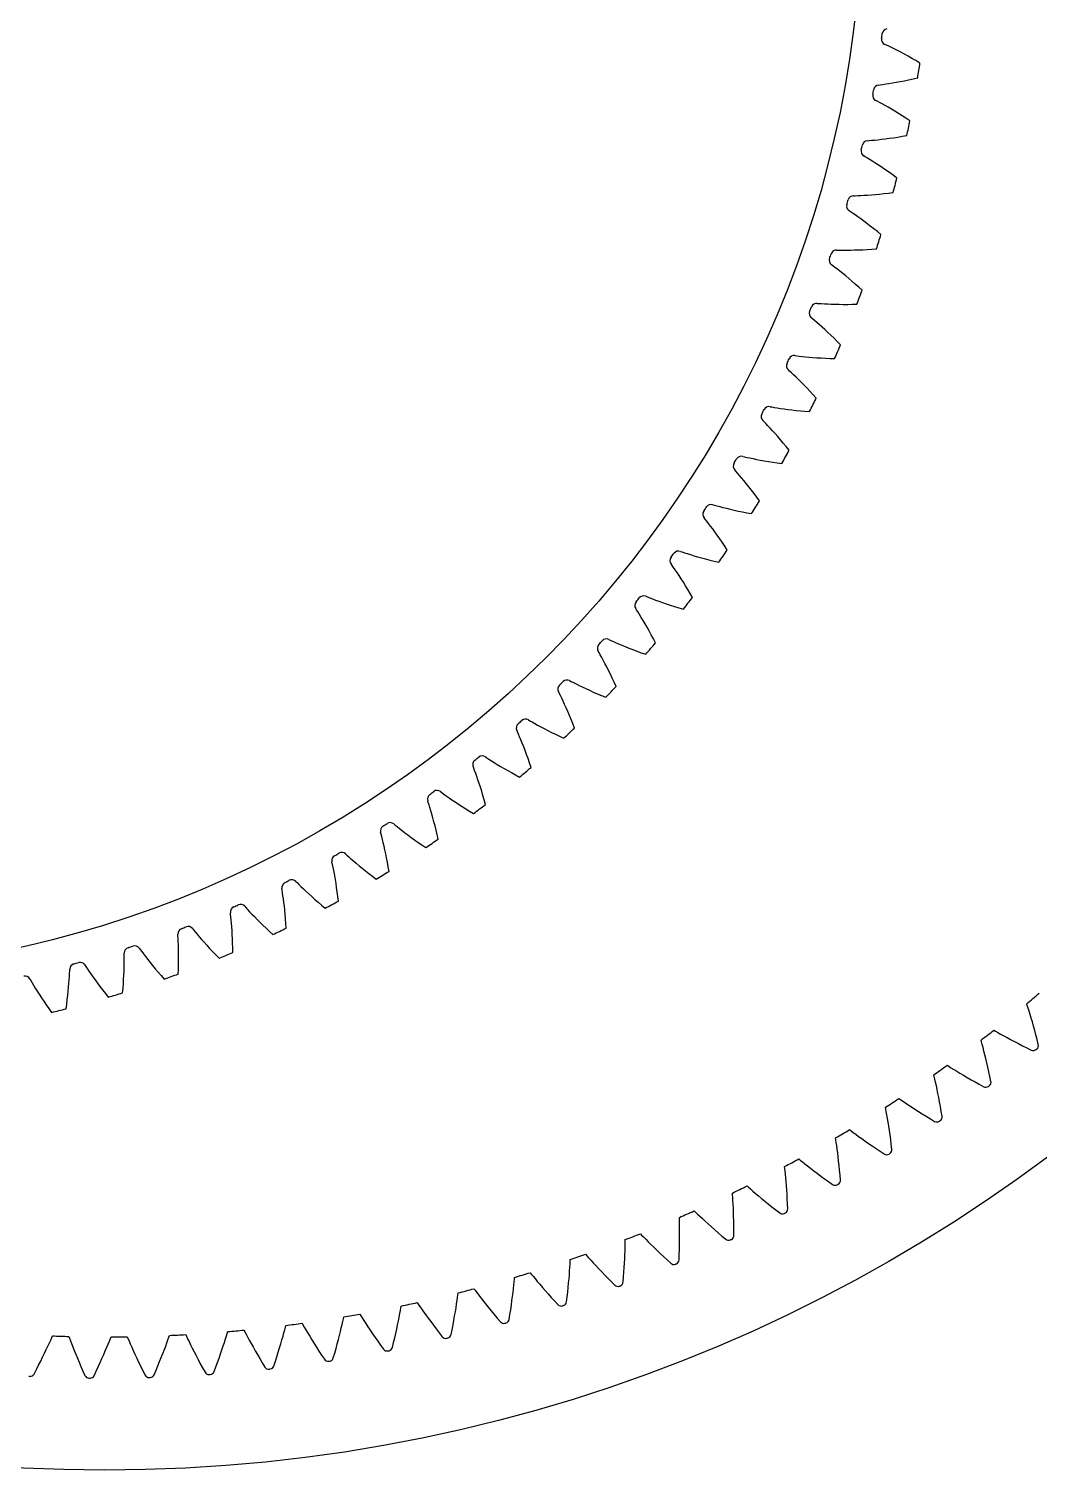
# Model space of a CAD drawing. Header units: millimetres. Extents: x -171 to 171, y -171 to 171.
# Drawn here: x -8.2 to 101.6, y -171.3 to -14.6 of the extents above; entities that cross this region are included whole.
import ezdxf

# ---------------------------------------------------------------- set-up
doc = ezdxf.new("R2010")
doc.units = ezdxf.units.MM

msp = doc.modelspace()

# ---------------------------------------------------------------- linework, layer by layer
at = {"layer": 'journal'}
msp.add_circle((-35, 0), 117.35, dxfattribs=at)
at = {"layer": 'outer'}
msp.add_circle((0, 0), 171.326572, dxfattribs=at)
at = {"layer": 'output_ring'}
for p, q in [((100.327042, -120.779907), (100.265132, -120.588046)), ((100.416516, -121.061256), (100.327042, -120.779907)), ((100.519496, -121.391231), (100.416516, -121.061256)), ((100.63152, -121.757974), (100.519496, -121.391231)), ((100.750043, -122.155252), (100.63152, -121.757974)), ((100.873334, -122.579152), (100.750043, -122.155252)), ((96.690068, -123.473092), (96.864524, -123.574129)), ((96.864524, -123.574129), (97.120628, -123.721009)), ((97.120628, -123.721009), (97.421408, -123.891361)), ((101.0001, -123.026966), (100.873334, -122.579152)), ((101.129316, -123.4967), (101.0001, -123.026966)), ((101.260135, -123.986823), (101.129316, -123.4967)), ((95.349948, -124.746498), (95.295864, -124.552285)), ((95.427946, -125.031242), (95.349948, -124.746498)), ((95.51747, -125.365119), (95.427946, -125.031242)), ((95.614539, -125.7361), (95.51747, -125.365119)), ((97.421408, -123.891361), (97.756215, -124.078319)), ((97.756215, -124.078319), (98.119497, -124.278079)), ((98.119497, -124.278079), (98.507793, -124.488123)), ((98.507793, -124.488123), (98.918729, -124.706614)), ((98.918729, -124.706614), (99.350574, -124.93213)), ((99.350574, -124.93213), (99.802009, -125.163519)), ((99.802009, -125.163519), (100.271996, -125.39982)), ((100.271996, -125.39982), (100.759129, -125.640672)), ((101.391837, -124.496118), (101.260135, -123.986823)), ((101.524366, -125.023132), (101.391837, -124.496118)), ((95.716865, -126.137856), (95.614539, -125.7361)), ((95.822876, -126.566404), (95.716865, -126.137856)), ((95.93139, -127.018987), (95.822876, -126.566404)), ((90.216194, -128.50813), (90.170026, -128.311886)), ((90.282589, -128.795802), (90.216194, -128.50813)), ((91.606818, -127.29008), (91.777037, -127.398103)), ((91.777037, -127.398103), (92.026978, -127.555242)), ((92.026978, -127.555242), (92.320607, -127.737644)), ((92.320607, -127.737644), (92.647563, -127.938016)), ((92.647563, -127.938016), (93.002451, -128.152335)), ((93.002451, -128.152335), (93.381916, -128.377942)), ((93.381916, -128.377942), (93.78366, -128.612907)), ((96.041464, -127.493572), (95.93139, -127.018987)), ((96.152313, -127.988594), (96.041464, -127.493572)), ((96.263267, -128.502808), (96.152313, -127.988594)), ((96.374329, -129.034759), (96.263267, -128.502808)), ((90.358508, -129.133032), (90.282589, -128.795802)), ((90.440464, -129.507643), (90.358508, -129.133032)), ((90.526424, -129.913215), (90.440464, -129.507643)), ((90.614981, -130.345707), (90.526424, -129.913215)), ((93.78366, -128.612907), (94.206011, -128.855738)), ((94.206011, -128.855738), (94.647697, -129.105231)), ((94.647697, -129.105231), (95.107723, -129.360385)), ((95.107723, -129.360385), (95.584694, -129.62078)), ((86.373059, -130.89793), (86.53876, -131.012764)), ((86.53876, -131.012764), (86.782128, -131.179902)), ((86.782128, -131.179902), (87.068124, -131.374053)), ((87.068124, -131.374053), (87.386691, -131.587512)), ((87.386691, -131.587512), (87.732602, -131.816036)), ((90.705064, -130.802316), (90.614981, -130.345707)), ((90.795815, -131.280972), (90.705064, -130.802316)), ((90.886512, -131.780079), (90.795815, -131.280972)), ((84.934215, -132.058625), (84.896038, -131.86067)), ((84.988897, -132.34875), (84.934215, -132.058625)), ((85.051088, -132.688781), (84.988897, -132.34875)), ((85.117795, -133.066404), (85.051088, -132.688781)), ((85.187248, -133.475127), (85.117795, -133.066404)), ((87.732602, -131.816036), (88.102613, -132.056835)), ((88.102613, -132.056835), (88.494504, -132.307889)), ((88.494504, -132.307889), (88.906667, -132.567636)), ((88.906667, -132.567636), (89.33788, -132.834824)), ((89.33788, -132.834824), (89.787188, -133.108411)), ((89.787188, -133.108411), (90.253214, -133.387922)), ((90.976536, -132.298367), (90.886512, -131.780079)), ((91.065949, -132.834383), (90.976536, -132.298367)), ((80.99739, -134.290716), (81.158301, -134.41217)), ((81.158301, -134.41217), (81.394695, -134.589033)), ((81.394695, -134.589033), (81.672588, -134.794616)), ((81.672588, -134.794616), (81.982243, -135.020809)), ((85.258205, -133.910853), (85.187248, -133.475127)), ((85.329711, -134.370738), (85.258205, -133.910853)), ((85.400989, -134.852678), (85.329711, -134.370738)), ((79.51269, -135.392147), (79.482566, -135.192808)), ((79.555569, -135.68425), (79.51269, -135.392147)), ((79.603929, -136.026522), (79.555569, -135.68425)), ((79.655278, -136.406538), (79.603929, -136.026522)), ((81.982243, -135.020809), (82.318609, -135.263163)), ((82.318609, -135.263163), (82.678557, -135.51876)), ((82.678557, -135.51876), (83.059953, -135.785489)), ((83.059953, -135.785489), (83.46125, -136.061726)), ((83.46125, -136.061726), (83.881281, -136.34617)), ((83.881281, -136.34617), (84.319132, -136.63774)), ((85.471385, -135.355051), (85.400989, -134.852678)), ((85.540331, -135.876561), (85.471385, -135.355051)), ((85.607948, -136.41576), (85.540331, -135.876561)), ((75.488642, -137.462862), (75.644499, -137.590738)), ((75.644499, -137.590738), (75.873531, -137.777036)), ((75.873531, -137.777036), (76.142864, -137.993711)), ((79.70811, -136.81774), (79.655278, -136.406538)), ((79.761351, -137.255984), (79.70811, -136.81774)), ((79.814161, -137.718388), (79.761351, -137.255984)), ((79.865849, -138.202821), (79.814161, -137.718388)), ((84.319132, -136.63774), (84.773449, -136.935908)), ((73.960525, -138.50322), (73.938504, -138.302824)), ((73.991532, -138.796821), (73.960525, -138.50322)), ((74.025981, -139.140771), (73.991532, -138.796821)), ((74.061887, -139.522557), (74.025981, -139.140771)), ((74.098012, -139.935562), (74.061887, -139.522557)), ((76.142864, -137.993711), (76.443098, -138.232267)), ((76.443098, -138.232267), (76.769366, -138.488054)), ((76.769366, -138.488054), (77.11866, -138.758028)), ((77.11866, -138.758028), (77.488934, -139.039994)), ((77.488934, -139.039994), (77.878707, -139.332267)), ((77.878707, -139.332267), (78.286865, -139.633499)), ((79.915828, -138.707634), (79.865849, -138.202821)), ((79.963583, -139.23151), (79.915828, -138.707634)), ((80.009294, -139.773006), (79.963583, -139.23151)), ((69.855866, -140.409158), (70.006412, -140.543244)), ((70.006412, -140.543244), (70.227707, -140.738671)), ((70.227707, -140.738671), (70.488038, -140.966083)), ((70.488038, -140.966083), (70.778358, -141.21661)), ((74.133449, -140.375603), (74.098012, -139.935562)), ((74.167476, -140.839768), (74.133449, -140.375603)), ((74.19949, -141.325897), (74.167476, -140.839768)), ((78.286865, -139.633499), (78.712541, -139.942574)), ((78.712541, -139.942574), (79.154401, -140.258908)), ((68.286844, -141.386733), (68.272962, -141.185609)), ((68.305927, -141.681349), (68.286844, -141.386733)), ((68.326408, -142.026413), (68.305927, -141.681349)), ((68.346813, -142.40934), (68.326408, -142.026413)), ((68.366171, -142.823469), (68.346813, -142.40934)), ((70.778358, -141.21661), (71.093992, -141.485409)), ((71.093992, -141.485409), (71.432058, -141.769317)), ((71.432058, -141.769317), (71.7906, -142.066056)), ((71.7906, -142.066056), (72.168209, -142.373886)), ((72.168209, -142.373886), (72.563824, -142.691411)), ((74.22897, -141.832321), (74.19949, -141.325897)), ((74.255456, -142.357702), (74.22897, -141.832321)), ((74.279184, -142.900606), (74.255456, -142.357702)), ((62.500967, -144.037948), (62.495247, -143.836427)), ((62.508095, -144.333095), (62.500967, -144.037948)), ((64.108317, -143.124761), (64.253306, -143.264839)), ((64.253306, -143.264839), (64.466499, -143.469073)), ((64.466499, -143.469073), (64.7174, -143.706848)), ((64.7174, -143.706848), (64.997329, -143.968935)), ((64.997329, -143.968935), (65.30181, -144.250304)), ((68.383746, -143.264585), (68.366171, -142.823469)), ((68.398935, -143.729748), (68.383746, -143.264585)), ((68.411222, -144.216776), (68.398935, -143.729748)), ((68.420155, -144.723978), (68.411222, -144.216776)), ((72.563824, -142.691411), (72.976625, -143.017483)), ((72.976625, -143.017483), (73.405302, -143.351463)), ((58.255438, -145.605211), (58.394632, -145.751049)), ((58.394632, -145.751049), (58.599373, -145.963755)), ((62.514576, -144.678706), (62.508095, -144.333095)), ((62.519445, -145.062145), (62.514576, -144.678706)), ((62.522005, -145.476719), (62.519445, -145.062145)), ((62.521689, -145.918185), (62.522005, -145.476719)), ((65.30181, -144.250304), (65.628093, -144.547679)), ((65.628093, -144.547679), (65.974315, -144.858705)), ((65.974315, -144.858705), (66.339139, -145.181584)), ((66.339139, -145.181584), (66.721561, -145.514881)), ((66.721561, -145.514881), (67.120808, -145.857414)), ((68.425327, -145.250001), (68.420155, -144.723978)), ((68.427034, -145.79342), (68.425327, -145.250001)), ((56.589358, -147.476613), (56.600032, -147.093292)), ((56.600032, -147.093292), (56.607562, -146.747703)), ((56.607562, -146.747703), (56.612401, -146.452509)), ((56.612401, -146.452509), (56.614853, -146.250921)), ((58.599373, -145.963755), (58.840432, -146.211503)), ((58.840432, -146.211503), (59.109509, -146.484719)), ((59.109509, -146.484719), (59.402338, -146.778197)), ((59.402338, -146.778197), (59.716301, -147.08855)), ((59.716301, -147.08855), (60.049635, -147.413351)), ((62.498925, -147.377854), (62.510554, -146.870706)), ((62.510554, -146.870706), (62.518014, -146.383581)), ((62.518014, -146.383581), (62.521689, -145.918185)), ((67.120808, -145.857414), (67.535599, -146.208493)), ((50.592494, -149.266204), (50.614024, -148.921204)), ((50.614024, -148.921204), (50.630822, -148.626448)), ((50.630822, -148.626448), (50.641441, -148.425126)), ((52.306846, -147.846432), (52.440015, -147.997791)), ((52.440015, -147.997791), (52.635968, -148.21862)), ((52.635968, -148.21862), (52.866789, -148.475933)), ((52.866789, -148.475933), (53.124573, -148.759829)), ((53.124573, -148.759829), (53.405268, -149.064933)), ((56.507181, -149.283328), (56.534376, -148.796905)), ((56.534376, -148.796905), (56.556908, -148.332041)), ((56.556908, -148.332041), (56.575115, -147.89095)), ((56.575115, -147.89095), (56.589358, -147.476613)), ((60.049635, -147.413351), (60.401074, -147.750749)), ((60.401074, -147.750749), (60.769675, -148.099271)), ((60.769675, -148.099271), (61.154712, -148.457702)), ((61.154712, -148.457702), (61.554935, -148.825302)), ((62.462459, -148.446696), (62.482775, -147.903654)), ((62.482775, -147.903654), (62.498925, -147.377854)), ((44.566056, -150.556195), (44.584825, -150.355469)), ((46.272314, -149.844741), (46.399239, -150.001373)), ((46.399239, -150.001373), (46.586082, -150.229961)), ((46.586082, -150.229961), (46.806286, -150.496418)), ((46.806286, -150.496418), (47.052353, -150.790527)), ((50.499205, -150.502187), (50.535272, -150.062197)), ((50.535272, -150.062197), (50.566295, -149.648778)), ((50.566295, -149.648778), (50.592494, -149.266204)), ((53.405268, -149.064933), (53.706396, -149.387754)), ((53.706396, -149.387754), (54.026293, -149.725797)), ((54.026293, -149.725797), (54.36377, -150.077161)), ((54.36377, -150.077161), (54.717944, -150.440333)), ((54.717944, -150.440333), (55.08814, -150.814074)), ((56.395258, -150.856075), (56.437564, -150.314302)), ((56.437564, -150.314302), (56.475009, -149.789588)), ((56.475009, -149.789588), (56.507181, -149.283328)), ((38.428068, -152.238579), (38.454956, -152.038778)), ((40.161756, -151.596856), (40.28223, -151.758503)), ((40.28223, -151.758503), (40.459656, -151.994476)), ((40.459656, -151.994476), (40.66888, -152.269637)), ((44.358532, -152.42506), (44.4124, -151.986893)), ((44.4124, -151.986893), (44.460152, -151.57507)), ((44.460152, -151.57507), (44.501833, -151.193872)), ((44.501833, -151.193872), (44.537326, -150.850028)), ((44.537326, -150.850028), (44.566056, -150.556195)), ((47.052353, -150.790527), (47.320453, -151.106755)), ((47.320453, -151.106755), (47.608251, -151.441515)), ((47.608251, -151.441515), (47.914186, -151.792245)), ((47.914186, -151.792245), (48.237146, -152.156996)), ((50.299627, -152.477984), (50.358305, -151.955219)), ((50.358305, -151.955219), (50.410967, -151.450679)), ((50.410967, -151.450679), (50.457852, -150.965757)), ((50.457852, -150.965757), (50.499205, -150.502187)), ((55.08814, -150.814074), (55.473136, -151.197591)), ((32.226943, -153.670835), (32.261906, -153.472287)), ((33.985213, -153.099898), (34.099037, -153.266294)), ((34.099037, -153.266294), (34.266754, -153.509263)), ((34.266754, -153.509263), (34.464655, -153.792677)), ((38.216558, -153.661874), (38.28096, -153.252325)), ((38.28096, -153.252325), (38.338056, -152.873129)), ((38.338056, -152.873129), (38.387454, -152.531006)), ((38.387454, -152.531006), (38.428068, -152.238579)), ((40.66888, -152.269637), (40.902826, -152.573477)), ((40.902826, -152.573477), (41.15789, -152.90031)), ((41.15789, -152.90031), (41.431886, -153.246458)), ((41.431886, -153.246458), (41.723356, -153.609298)), ((41.723356, -153.609298), (42.031269, -153.986837)), ((44.158863, -153.871187), (44.231928, -153.369196)), ((44.231928, -153.369196), (44.298427, -152.886573)), ((44.298427, -152.886573), (44.358532, -152.42506)), ((48.237146, -152.156996), (48.576312, -152.534223)), ((48.576312, -152.534223), (48.931057, -152.922659)), ((48.931057, -152.922659), (49.300195, -153.321464)), ((50.2354, -153.017597), (50.299627, -152.477984)), ((25.831764, -155.475786), (25.908707, -155.138787)), ((25.908707, -155.138787), (25.972869, -154.85061)), ((25.972869, -154.85061), (26.01585, -154.653642)), ((27.752833, -154.351397), (27.85982, -154.522269)), ((27.85982, -154.522269), (28.017552, -154.771836)), ((28.017552, -154.771836), (28.203805, -155.063037)), ((28.203805, -155.063037), (28.412377, -155.384825)), ((31.868751, -155.516754), (31.957927, -155.084389)), ((31.957927, -155.084389), (32.038873, -154.677786)), ((32.038873, -154.677786), (32.111289, -154.301216)), ((32.111289, -154.301216), (32.174512, -153.961375)), ((32.174512, -153.961375), (32.226943, -153.670835)), ((34.464655, -153.792677), (34.686096, -154.105749)), ((34.686096, -154.105749), (34.927706, -154.44265)), ((34.927706, -154.44265), (35.187448, -154.799618)), ((35.187448, -154.799618), (35.463974, -155.173971)), ((35.463974, -155.173971), (35.756335, -155.563679)), ((37.886867, -155.534346), (37.980217, -155.035728)), ((37.980217, -155.035728), (38.066219, -154.556196)), ((38.066219, -154.556196), (38.144978, -154.097498)), ((38.144978, -154.097498), (38.216558, -153.661874)), ((42.031269, -153.986837), (42.354869, -154.3775)), ((42.354869, -154.3775), (42.693581, -154.779993)), ((42.693581, -154.779993), (43.046254, -155.193429)), ((43.993005, -154.927712), (44.079047, -154.391145)), ((44.079047, -154.391145), (44.158863, -153.871187)), ((-5.729996, -156.909109), (-5.648246, -156.724825)), ((6.996042, -156.857759), (7.0626, -156.667461)), ((8.82342, -156.578162), (8.908888, -156.760751)), ((8.908888, -156.760751), (9.035181, -157.027609)), ((13.155776, -157.057078), (13.259757, -156.727417)), ((13.259757, -156.727417), (13.347047, -156.445382)), ((13.347047, -156.445382), (13.405838, -156.252543)), ((15.161592, -156.091959), (15.25439, -156.270934)), ((15.25439, -156.270934), (15.391393, -156.532455)), ((15.391393, -156.532455), (15.553452, -156.837783)), ((19.293514, -157.163091), (19.407122, -156.764379)), ((19.407122, -156.764379), (19.509797, -156.39491)), ((19.509797, -156.39491), (19.600334, -156.061306)), ((19.600334, -156.061306), (19.676122, -155.775966)), ((19.676122, -155.775966), (19.727049, -155.580902)), ((21.474854, -155.349297), (21.574828, -155.524365)), ((21.574828, -155.524365), (21.722318, -155.780118)), ((21.722318, -155.780118), (21.896617, -156.078628)), ((21.896617, -156.078628), (22.091976, -156.408605)), ((22.091976, -156.408605), (22.305508, -156.763966)), ((22.305508, -156.763966), (22.535489, -157.140796)), ((25.424517, -157.13131), (25.540165, -156.680497)), ((25.540165, -156.680497), (25.646789, -156.252101)), ((25.646789, -156.252101), (25.744147, -155.849113)), ((25.744147, -155.849113), (25.831764, -155.475786)), ((28.412377, -155.384825), (28.640135, -155.731241)), ((28.640135, -155.731241), (28.885198, -156.098442)), ((28.885198, -156.098442), (29.146326, -156.483694)), ((29.146326, -156.483694), (29.422653, -156.88493)), ((31.552624, -156.941961), (31.666103, -156.447536)), ((31.666103, -156.447536), (31.771468, -155.971884)), ((31.771468, -155.971884), (31.868751, -155.516754)), ((35.756335, -155.563679), (36.063837, -155.967134)), ((36.063837, -155.967134), (36.38596, -156.383023)), ((36.38596, -156.383023), (36.721588, -156.810412)), ((37.678329, -156.583281), (37.786046, -156.050642)), ((37.786046, -156.050642), (37.886867, -155.534346)), ((-6.522196, -158.614435), (-6.331519, -158.216272)), ((-6.331519, -158.216272), (-6.155033, -157.841131)), ((-6.155033, -157.841131), (-5.994059, -157.493083)), ((-5.994059, -157.493083), (-5.850854, -157.178471)), ((-5.850854, -157.178471), (-5.729996, -156.909109)), ((-3.885977, -156.778419), (-3.815577, -156.96733)), ((-3.815577, -156.96733), (-3.71131, -157.243539)), ((-3.71131, -157.243539), (-3.587488, -157.566272)), ((-3.587488, -157.566272), (-3.447962, -157.923458)), ((-3.447962, -157.923458), (-3.294599, -158.30863)), ((-3.294599, -158.30863), (-3.128469, -158.717645)), ((0.085489, -158.342886), (0.246626, -157.960901)), ((0.246626, -157.960901), (0.393363, -157.606616)), ((0.393363, -157.606616), (0.523701, -157.286459)), ((0.523701, -157.286459), (0.633544, -157.01242)), ((0.633544, -157.01242), (0.707759, -156.824974)), ((2.470751, -156.807107), (2.54875, -156.99301)), ((2.54875, -156.99301), (2.664124, -157.264766)), ((2.664124, -157.264766), (2.800923, -157.582216)), ((2.800923, -157.582216), (2.95481, -157.933455)), ((2.95481, -157.933455), (3.123657, -158.312095)), ((3.123657, -158.312095), (3.306225, -158.714042)), ((6.344549, -158.62164), (6.502355, -158.209343)), ((6.502355, -158.209343), (6.647881, -157.821141)), ((6.647881, -157.821141), (6.780139, -157.461201)), ((6.780139, -157.461201), (6.897395, -157.136025)), ((6.897395, -157.136025), (6.996042, -156.857759)), ((9.035181, -157.027609), (9.184733, -157.339254)), ((9.184733, -157.339254), (9.352728, -157.683967)), ((9.352728, -157.683967), (9.53678, -158.055454)), ((9.53678, -158.055454), (9.735488, -158.449672)), ((12.615795, -158.674183), (12.767571, -158.234216)), ((12.767571, -158.234216), (12.908539, -157.815862)), ((12.908539, -157.815862), (13.038212, -157.422082)), ((13.038212, -157.422082), (13.155776, -157.057078)), ((15.553452, -156.837783), (15.735278, -157.175405)), ((15.735278, -157.175405), (15.934234, -157.539128)), ((15.934234, -157.539128), (16.148755, -157.924969)), ((16.148755, -157.924969), (16.377825, -158.330103)), ((16.377825, -158.330103), (16.620751, -158.752399)), ((18.892254, -158.498127), (19.035794, -158.03257)), ((19.035794, -158.03257), (19.169616, -157.586814)), ((19.169616, -157.586814), (19.293514, -157.163091)), ((22.535489, -157.140796), (22.78079, -157.536314)), ((22.78079, -157.536314), (23.04063, -157.948419)), ((23.04063, -157.948419), (23.314448, -158.375452)), ((25.024238, -158.598158), (25.16654, -158.091722)), ((25.16654, -158.091722), (25.299963, -157.602302)), ((25.299963, -157.602302), (25.424517, -157.13131)), ((29.422653, -156.88493), (29.713552, -157.300515)), ((29.713552, -157.300515), (30.018556, -157.729117)), ((30.018556, -157.729117), (30.336588, -158.169756)), ((31.301749, -157.981584), (31.430962, -157.453748)), ((31.430962, -157.453748), (31.552624, -156.941961)), ((-7.17225, -159.921563), (-6.943039, -159.469019)), ((-6.943039, -159.469019), (-6.726224, -159.032741)), ((-6.726224, -159.032741), (-6.522196, -158.614435)), ((-3.128469, -158.717645), (-2.950237, -159.147576)), ((-2.950237, -159.147576), (-2.760335, -159.596222)), ((-2.760335, -159.596222), (-2.559047, -160.061859)), ((-0.685445, -160.080847), (-0.474761, -159.619386)), ((-0.474761, -159.619386), (-0.275805, -159.17468)), ((-0.275805, -159.17468), (-0.088896, -158.74845)), ((-0.088896, -158.74845), (0.085489, -158.342886)), ((3.306225, -158.714042), (3.501734, -159.136396)), ((3.501734, -159.136396), (3.709662, -159.576978)), ((3.709662, -159.576978), (3.929655, -160.034075)), ((5.802487, -159.977119), (5.994297, -159.507498)), ((5.994297, -159.507498), (6.175068, -159.055095)), ((6.175068, -159.055095), (6.344549, -158.62164)), ((9.735488, -158.449672), (9.947952, -158.863756)), ((9.947952, -158.863756), (10.173564, -159.29555)), ((10.173564, -159.29555), (10.4119, -159.743356)), ((10.4119, -159.743356), (10.662658, -160.205792)), ((12.098038, -160.103796), (12.280886, -159.610548)), ((12.280886, -159.610548), (12.453506, -159.133541)), ((12.453506, -159.133541), (12.615795, -158.674183)), ((16.620751, -158.752399), (16.877038, -159.190178)), ((16.877038, -159.190178), (17.146331, -159.642073)), ((17.146331, -159.642073), (17.427633, -160.10702)), ((18.404862, -159.997629), (18.576398, -159.481991)), ((18.576398, -159.481991), (18.739107, -158.981739)), ((18.739107, -158.981739), (18.892254, -158.498127)), ((23.314448, -158.375452), (23.601832, -158.816062)), ((23.601832, -158.816062), (23.901746, -159.269228)), ((24.873739, -159.120324), (25.024238, -158.598158)), ((-7.666113, -160.870168), (-7.413584, -160.388986)), ((-7.413584, -160.388986), (-7.17225, -159.921563)), ((-2.559047, -160.061859), (-2.346563, -160.543084)), ((-2.346563, -160.543084), (-2.123741, -161.038722)), ((-1.140459, -161.048687), (-0.907638, -160.557667)), ((-0.907638, -160.557667), (-0.685445, -160.080847)), ((3.929655, -160.034075), (4.161466, -160.506294)), ((4.161466, -160.506294), (4.404191, -160.992495)), ((5.387069, -160.962604), (5.5998, -160.462551)), ((5.5998, -160.462551), (5.802487, -159.977119)), ((10.662658, -160.205792), (10.924887, -160.681758)), ((11.905746, -160.612059), (12.098038, -160.103796))]:
    msp.add_line(p, q, dxfattribs=at)
for centre, radius, start, end in [((0, 0), 156.826572, 309.742448, 310.386584), ((0, 0), 156.826572, 307.419867, 308.064004), ((101.057757, -125.135723), 0.48, 308.923829, 13.565973), ((100.967734, -125.208371), 0.48, 244.240478, 308.882622), ((0, 0), 161.326572, 308.882622, 308.923829), ((0, 0), 156.826572, 305.097286, 305.741423), ((95.810648, -129.197289), 0.48, 241.917898, 306.560042), ((0, 0), 161.326572, 306.560042, 306.601249), ((95.903541, -129.128348), 0.48, 306.601249, 11.243392), ((0, 0), 156.826572, 302.774706, 303.418843), ((90.591755, -132.908816), 0.48, 304.278668, 8.920812), ((0, 0), 156.826572, 300.452125, 301.096262), ((90.496144, -132.973935), 0.48, 239.595317, 304.237461), ((0, 0), 161.326572, 304.237461, 304.278668), ((0, 0), 156.826572, 298.129545, 298.773681), ((85.032956, -136.532106), 0.48, 237.272737, 301.91488), ((0, 0), 161.326572, 301.91488, 301.956087), ((85.131128, -136.470915), 0.48, 301.956087, 6.598231), ((0, 0), 156.826572, 295.806964, 296.451101), ((79.430059, -139.865955), 0.48, 234.950156, 299.5923), ((0, 0), 161.326572, 299.5923, 299.633507), ((79.53063, -139.808793), 0.48, 299.633507, 4.275651), ((0, 0), 156.826572, 293.484383, 294.12852), ((73.696659, -142.970004), 0.48, 232.627575, 297.269719), ((0, 0), 161.326572, 297.269719, 297.310926), ((73.799463, -142.916965), 0.48, 297.310926, 1.95307), ((0, 0), 156.826572, 291.161803, 291.805939), ((67.947044, -145.790324), 0.48, 294.988345, 359.630489), ((67.842175, -145.839154), 0.48, 230.304995, 294.947138), ((0, 0), 161.326572, 294.947138, 294.988345), ((0, 0), 156.826572, 288.839222, 289.483359), ((61.876227, -148.468691), 0.48, 227.982414, 292.624558), ((0, 0), 161.326572, 292.624558, 292.665765), ((61.982989, -148.424151), 0.48, 292.665765, 357.307909), ((0, 0), 156.826572, 286.516641, 287.160778), ((0, 0), 156.826572, 284.194061, 284.838197), ((55.808616, -150.854294), 0.48, 225.659833, 290.301977), ((0, 0), 161.326572, 290.301977, 290.343184), ((55.917095, -150.814117), 0.48, 290.343184, 354.985328), ((0, 0), 156.826572, 281.87148, 282.515617), ((49.649312, -152.992044), 0.48, 223.337253, 287.979397), ((0, 0), 161.326572, 287.979397, 288.020603), ((49.75933, -152.956296), 0.48, 288.020603, 352.662747), ((0, 0), 156.826572, 279.548899, 280.193036), ((43.408434, -154.878428), 0.48, 221.014672, 285.656816), ((43.51981, -154.847169), 0.48, 285.698023, 350.340167), ((0, 0), 156.826572, 267.935996, 268.580133), ((0, 0), 156.826572, 272.581157, 273.225294), ((0, 0), 156.826572, 274.903738, 275.547875), ((0, 0), 156.826572, 277.226319, 277.870455), ((37.208788, -156.483627), 0.48, 283.375442, 348.017586), ((0, 0), 161.326572, 285.656816, 285.698023), ((0, 0), 156.826572, 270.258577, 270.902714), ((30.723089, -157.885121), 0.48, 216.369511, 281.011655), ((0, 0), 161.326572, 281.011655, 281.052862), ((30.836631, -157.862984), 0.48, 281.052862, 345.695005), ((37.096236, -156.510347), 0.48, 218.692091, 283.334235), ((0, 0), 161.326572, 283.334235, 283.375442), ((24.299464, -159.000489), 0.48, 214.04693, 278.689074), ((0, 0), 161.326572, 278.689074, 278.730281), ((24.41381, -158.982972), 0.48, 278.730281, 343.372425), ((0, 0), 161.326572, 267.076171, 267.117378), ((-8.088979, -160.643045), 0.48, 267.117378, 331.759522), ((-1.687856, -160.837715), 0.48, 204.756608, 269.398751), ((0, 0), 161.326572, 269.398751, 269.439958), ((-1.572181, -160.838888), 0.48, 269.439958, 334.082102), ((4.831572, -160.773989), 0.48, 207.079188, 271.721332), ((0, 0), 161.326572, 271.721332, 271.762539), ((4.947199, -160.770472), 0.48, 271.762539, 336.404683), ((11.343062, -160.446111), 0.48, 209.401769, 274.043913), ((0, 0), 161.326572, 274.043913, 274.08512), ((11.458451, -160.437912), 0.48, 274.08512, 338.727263), ((17.835915, -159.85462), 0.48, 211.724349, 276.366493), ((0, 0), 161.326572, 276.366493, 276.4077), ((17.950878, -159.841752), 0.48, 276.4077, 341.049844)]:
    msp.add_arc(centre, radius, start, end, dxfattribs=at)
at = {"layer": 'thin_ring_external'}
for p, q in [((85.004142, -16.327593), (84.833485, -16.24491)), ((85.253991, -16.445923), (85.004142, -16.327593)), ((85.54553, -16.586897), (85.253991, -16.445923)), ((85.867702, -16.746267), (85.54553, -16.586897)), ((86.214549, -16.92199), (85.867702, -16.746267)), ((86.582228, -17.112898), (86.214549, -16.92199)), ((86.96801, -17.318264), (86.582228, -17.112898)), ((87.36983, -17.53761), (86.96801, -17.318264)), ((87.786056, -17.770612), (87.36983, -17.53761)), ((88.215358, -18.017047), (87.786056, -17.770612)), ((88.656621, -18.276763), (88.215358, -18.017047)), ((85.671227, -20.439562), (86.079372, -20.368488)), ((86.079372, -20.368488), (86.509138, -20.289091)), ((86.509138, -20.289091), (86.958412, -20.201204)), ((86.958412, -20.201204), (87.425543, -20.104645)), ((87.425543, -20.104645), (87.909192, -19.999224)), ((87.909192, -19.999224), (88.408252, -19.88475)), ((84.150237, -20.668392), (84.337887, -20.641054)), ((84.337887, -20.641054), (84.611795, -20.603623)), ((84.611795, -20.603623), (84.932282, -20.557182)), ((84.932282, -20.557182), (85.287525, -20.502445)), ((85.287525, -20.502445), (85.671227, -20.439562)), ((84.013907, -22.433777), (83.847695, -22.342488)), ((84.257388, -22.56471), (84.013907, -22.433777)), ((84.541348, -22.720387), (84.257388, -22.56471)), ((84.854963, -22.895999), (84.541348, -22.720387)), ((85.192385, -23.089203), (84.854963, -22.895999)), ((85.549837, -23.298636), (85.192385, -23.089203)), ((85.924629, -23.523432), (85.549837, -23.298636)), ((86.314724, -23.763009), (85.924629, -23.523432)), ((86.718511, -24.01696), (86.314724, -23.763009)), ((87.13467, -24.284995), (86.718511, -24.01696)), ((87.562096, -24.566902), (87.13467, -24.284995)), ((83.726175, -26.654179), (84.08375, -26.617653)), ((84.08375, -26.617653), (84.470162, -26.574445)), ((84.470162, -26.574445), (84.881403, -26.524303)), ((84.881403, -26.524303), (85.314663, -26.466953)), ((85.314663, -26.466953), (85.767839, -26.402122)), ((85.767839, -26.402122), (86.23929, -26.329541)), ((86.23929, -26.329541), (86.727692, -26.248952)), ((86.727692, -26.248952), (87.231946, -26.16011)), ((82.939471, -26.725314), (83.128273, -26.707592)), ((83.128273, -26.707592), (83.403735, -26.684196)), ((83.403735, -26.684196), (83.726175, -26.654179)), ((82.713178, -28.481434), (82.551844, -28.381778)), ((82.949656, -28.624629), (82.713178, -28.481434)), ((83.225297, -28.794601), (82.949656, -28.624629)), ((83.529536, -28.985998), (83.225297, -28.794601)), ((83.856652, -29.196179), (83.529536, -28.985998)), ((84.202944, -29.42359), (83.856652, -29.196179)), ((84.565769, -29.667231), (84.202944, -29.42359)), ((84.943123, -29.926414), (84.565769, -29.667231)), ((85.333416, -30.200651), (84.943123, -29.926414)), ((85.735346, -30.489585), (85.333416, -30.200651)), ((86.14782, -30.79295), (85.735346, -30.489585)), ((81.421016, -32.712511), (81.610476, -32.704453)), ((81.610476, -32.704453), (81.886773, -32.695153)), ((81.886773, -32.695153), (82.210325, -32.68164)), ((82.210325, -32.68164), (82.569299, -32.663419)), ((82.569299, -32.663419), (82.957413, -32.639997)), ((82.957413, -32.639997), (83.370678, -32.610919)), ((83.370678, -32.610919), (83.806301, -32.575767)), ((83.806301, -32.575767), (84.262196, -32.534159)), ((84.262196, -32.534159), (84.736739, -32.485745)), ((84.736739, -32.485745), (85.228618, -32.4302)), ((85.228618, -32.4302), (85.736751, -32.367221)), ((81.105349, -34.454786), (80.949314, -34.347022)), ((81.334207, -34.609869), (81.105349, -34.454786)), ((81.600809, -34.793694), (81.334207, -34.609869)), ((81.894878, -35.000376), (81.600809, -34.793694)), ((82.210836, -35.226985), (81.894878, -35.000376)), ((82.545065, -35.471782), (82.210836, -35.226985)), ((82.894976, -35.733631), (82.545065, -35.471782)), ((83.258604, -36.011743), (82.894976, -35.733631)), ((83.634384, -36.305551), (83.258604, -36.011743)), ((84.021037, -36.614632), (83.634384, -36.305551)), ((84.417483, -36.938662), (84.021037, -36.614632)), ((79.598831, -38.614366), (79.788455, -38.615992)), ((79.788455, -38.615992), (80.064867, -38.620812)), ((80.064867, -38.620812), (80.388687, -38.623837)), ((80.388687, -38.623837), (80.748123, -38.623969)), ((80.748123, -38.623969), (81.136926, -38.620396)), ((81.136926, -38.620396), (81.551138, -38.612457)), ((81.551138, -38.612457), (81.987987, -38.599594)), ((81.987987, -38.599594), (82.445412, -38.581319)), ((82.445412, -38.581319), (82.921807, -38.557199)), ((82.921807, -38.557199), (83.415881, -38.526841)), ((83.415881, -38.526841), (83.926567, -38.48989)), ((79.194614, -40.33825), (79.044285, -40.222659)), ((79.415255, -40.504816), (79.194614, -40.33825)), ((79.672123, -40.702015), (79.415255, -40.504816)), ((79.955256, -40.923442), (79.672123, -40.702015)), ((80.259231, -41.165889), (79.955256, -40.923442)), ((80.580524, -41.427432), (80.259231, -41.165889)), ((80.916608, -41.706806), (80.580524, -41.427432)), ((81.265561, -42.003123), (80.916608, -41.706806)), ((81.62585, -42.315735), (81.265561, -42.003123)), ((81.996216, -42.644155), (81.62585, -42.315735)), ((82.3756, -42.988005), (81.996216, -42.644155)), ((77.477671, -44.41548), (77.666965, -44.426787)), ((77.666965, -44.426787), (77.94277, -44.445714)), ((77.94277, -44.445714), (78.266013, -44.465269)), ((78.266013, -44.465269), (78.624973, -44.483755)), ((78.624973, -44.483755), (79.013452, -44.500038)), ((79.013452, -44.500038), (79.427528, -44.51326)), ((79.427528, -44.51326), (79.864465, -44.522719)), ((79.864465, -44.522719), (80.322226, -44.527824)), ((80.322226, -44.527824), (80.799232, -44.52806)), ((80.799232, -44.52806), (81.294211, -44.522971)), ((81.294211, -44.522971), (81.806117, -44.512144)), ((76.985959, -46.116476), (76.841728, -45.99336)), ((77.197807, -46.294091), (76.985959, -46.116476)), ((77.444271, -46.504148), (77.197807, -46.294091)), ((77.715728, -46.739743), (77.444271, -46.504148)), ((78.006927, -46.997395), (77.715728, -46.739743)), ((78.314446, -47.275002), (78.006927, -46.997395)), ((78.635828, -47.571172), (78.314446, -47.275002)), ((78.969195, -47.884921), (78.635828, -47.571172)), ((79.313051, -48.215522), (78.969195, -47.884921)), ((79.666165, -48.562424), (79.313051, -48.215522)), ((80.027497, -48.925197), (79.666165, -48.562424)), ((75.063069, -50.100719), (75.251539, -50.121677)), ((75.251539, -50.121677), (75.526018, -50.154662)), ((75.526018, -50.154662), (75.847841, -50.190697)), ((74.485145, -51.774389), (74.347389, -51.644069)), ((75.847841, -50.190697), (76.205389, -50.227487)), ((76.205389, -50.227487), (76.59253, -50.263585)), ((76.59253, -50.263585), (77.005391, -50.297932)), ((77.005391, -50.297932), (77.441274, -50.32969)), ((77.441274, -50.32969), (77.898178, -50.358162)), ((77.898178, -50.358162), (78.374549, -50.382754)), ((78.374549, -50.382754), (78.869143, -50.402944)), ((78.869143, -50.402944), (79.380934, -50.41827)), ((74.687648, -51.96259), (74.485145, -51.774389)), ((74.923065, -52.184957), (74.687648, -51.96259)), ((75.182137, -52.434106), (74.923065, -52.184957)), ((75.459801, -52.70629), (75.182137, -52.434106)), ((75.752744, -52.999238), (75.459801, -52.70629)), ((76.058584, -53.311431), (75.752744, -52.999238)), ((76.375496, -53.641792), (76.058584, -53.311431)), ((76.702023, -53.98952), (76.375496, -53.641792)), ((77.036964, -54.354), (76.702023, -53.98952)), ((77.379301, -54.73475), (77.036964, -54.354)), ((72.361326, -55.655251), (72.54848, -55.685805)), ((72.54848, -55.685805), (72.820916, -55.732762)), ((72.820916, -55.732762), (73.140479, -55.785183)), ((73.140479, -55.785183), (73.495682, -55.840181)), ((73.495682, -55.840181), (73.880475, -55.896)), ((73.880475, -55.896), (74.291044, -55.951383)), ((74.291044, -55.951383), (74.724737, -56.005356)), ((74.724737, -56.005356), (75.179591, -56.05712)), ((75.179591, -56.05712), (75.654085, -56.106004)), ((75.654085, -56.106004), (76.147003, -56.151423)), ((76.147003, -56.151423), (76.657344, -56.192861)), ((71.698697, -57.297229), (71.567774, -57.160045)), ((71.891326, -57.495524), (71.698697, -57.297229)), ((72.115081, -57.729622), (71.891326, -57.495524)), ((72.361094, -57.991674), (72.115081, -57.729622)), ((72.624498, -58.277681), (72.361094, -57.991674)), ((72.902101, -58.585204), (72.624498, -58.277681)), ((73.191601, -58.912607), (72.902101, -58.585204)), ((73.491231, -59.258719), (73.191601, -58.912607)), ((73.799577, -59.622665), (73.491231, -59.258719)), ((69.379489, -61.064585), (69.564839, -61.104655)), ((69.564839, -61.104655), (69.834522, -61.165462)), ((74.11547, -60.003772), (73.799577, -59.622665)), ((74.437919, -60.401505), (74.11547, -60.003772)), ((68.633884, -62.670587), (68.510137, -62.526897)), ((68.816136, -62.878459), (68.633884, -62.670587)), ((69.834522, -61.165462), (70.150992, -61.234131)), ((70.150992, -61.234131), (70.502923, -61.307195)), ((70.502923, -61.307195), (70.884364, -61.382588)), ((70.884364, -61.382588), (71.291569, -61.458863)), ((71.291569, -61.458863), (71.721941, -61.53491)), ((71.721941, -61.53491), (72.173558, -61.609832)), ((72.173558, -61.609832), (72.644937, -61.68288)), ((72.644937, -61.68288), (73.134893, -61.753408)), ((73.134893, -61.753408), (73.642452, -61.82085)), ((69.027647, -63.123676), (68.816136, -62.878459)), ((69.259959, -63.397949), (69.027647, -63.123676)), ((69.508415, -63.697032), (69.259959, -63.397949)), ((69.769953, -64.018329), (69.508415, -63.697032)), ((70.042358, -64.360086), (69.769953, -64.018329)), ((70.323925, -64.721046), (70.042358, -64.360086)), ((70.613286, -65.100262), (70.323925, -64.721046)), ((70.909307, -65.497001), (70.613286, -65.100262)), ((71.211027, -65.91068), (70.909307, -65.497001)), ((66.125338, -66.314609), (66.3084, -66.36409)), ((66.3084, -66.36409), (66.574627, -66.438588)), ((66.574627, -66.438588), (66.887177, -66.523327)), ((66.887177, -66.523327), (67.234919, -66.614265)), ((67.234919, -66.614265), (67.612012, -66.709037)), ((67.612012, -66.709037), (68.014792, -66.806004)), ((68.014792, -66.806004), (68.440719, -66.903927)), ((68.440719, -66.903927), (68.887921, -67.001811)), ((68.887921, -67.001811), (69.354956, -67.098833)), ((69.354956, -67.098833), (69.840671, -67.194286)), ((69.840671, -67.194286), (70.344125, -67.287557)), ((65.298702, -67.880444), (65.182453, -67.730623)), ((65.470103, -68.097351), (65.298702, -67.880444)), ((65.668816, -68.353049), (65.470103, -68.097351)), ((65.886821, -68.638825), (65.668816, -68.353049)), ((66.119681, -68.950204), (65.886821, -68.638825)), ((66.364473, -69.284436), (66.119681, -68.950204)), ((66.619072, -69.639657), (66.364473, -69.284436)), ((66.881841, -70.014523), (66.619072, -69.639657)), ((67.151461, -70.408019), (66.881841, -70.014523)), ((67.426839, -70.819356), (67.151461, -70.408019)), ((62.607362, -71.391625), (62.787659, -71.450389)), ((62.787659, -71.450389), (63.049735, -71.538383)), ((63.049735, -71.538383), (63.357551, -71.638971)), ((63.357551, -71.638971), (63.700195, -71.747546)), ((63.700195, -71.747546), (64.071958, -71.861449)), ((64.071958, -71.861449), (64.469261, -71.978856)), ((64.469261, -71.978856), (64.889632, -72.098399)), ((64.889632, -72.098399), (65.331253, -72.21899)), ((67.707042, -71.247901), (67.426839, -70.819356)), ((61.701852, -72.91321), (61.593405, -72.757648)), ((61.861954, -73.138585), (61.701852, -72.91321)), ((62.047353, -73.404096), (61.861954, -73.138585)), ((62.25048, -73.700631), (62.047353, -73.404096)), ((65.331253, -72.21899), (65.792725, -72.339732)), ((65.792725, -72.339732), (66.272933, -72.459862)), ((66.272933, -72.459862), (66.770967, -72.578718)), ((62.467138, -74.023494), (62.25048, -73.700631)), ((62.694545, -74.369789), (62.467138, -74.023494)), ((62.930674, -74.737547), (62.694545, -74.369789)), ((63.173959, -75.12534), (62.930674, -74.737547)), ((63.423135, -75.53209), (63.173959, -75.12534)), ((58.83474, -76.282389), (59.011801, -76.350282)), ((59.011801, -76.350282), (59.269042, -76.451543)), ((59.269042, -76.451543), (59.57132, -76.567717)), ((59.57132, -76.567717), (59.907974, -76.693646)), ((59.907974, -76.693646), (60.273436, -76.826383)), ((63.67715, -75.956952), (63.423135, -75.53209)), ((63.935107, -76.399245), (63.67715, -75.956952)), ((57.852718, -77.755752), (57.752356, -77.594857)), ((58.001104, -77.989009), (57.852718, -77.755752)), ((58.172703, -78.26364), (58.001104, -77.989009)), ((58.360425, -78.57016), (58.172703, -78.26364)), ((60.273436, -76.826383), (60.664225, -76.963923)), ((60.664225, -76.963923), (61.077945, -77.104775)), ((61.077945, -77.104775), (61.512832, -77.247758)), ((61.512832, -77.247758), (61.967537, -77.391906)), ((61.967537, -77.391906), (62.440984, -77.536399)), ((62.440984, -77.536399), (62.9323, -77.680529)), ((58.560314, -78.903664), (58.360425, -78.57016)), ((58.769742, -79.261119), (58.560314, -78.903664)), ((58.986785, -79.640454), (58.769742, -79.261119)), ((59.209952, -80.040164), (58.986785, -79.640454)), ((54.817314, -80.97414), (54.990677, -81.050986)), ((54.990677, -81.050986), (55.242412, -81.16525)), ((55.242412, -81.16525), (55.538364, -81.296706)), ((55.538364, -81.296706), (55.868149, -81.439661)), ((55.868149, -81.439661), (56.226356, -81.590885)), ((59.438035, -80.459107), (59.209952, -80.040164)), ((59.670025, -80.896384), (59.438035, -80.459107)), ((59.905061, -81.351272), (59.670025, -80.896384)), ((53.761342, -82.395439), (53.669326, -82.229629)), ((53.897624, -82.635968), (53.761342, -82.395439)), ((54.054977, -82.919003), (53.897624, -82.635968)), ((54.226802, -83.234708), (54.054977, -82.919003)), ((56.226356, -81.590885), (56.609613, -81.748201)), ((56.609613, -81.748201), (57.015601, -81.909993)), ((57.015601, -81.909993), (57.442621, -82.074995)), ((57.442621, -82.074995), (57.889371, -82.242172)), ((57.889371, -82.242172), (58.354823, -82.410651)), ((58.354823, -82.410651), (58.838139, -82.57968)), ((54.409402, -83.577984), (54.226802, -83.234708)), ((54.600305, -83.945666), (54.409402, -83.577984)), ((54.797696, -84.335589), (54.600305, -83.945666)), ((55.000162, -84.746172), (54.797696, -84.335589)), ((50.565565, -85.454639), (50.734778, -85.540237)), ((50.734778, -85.540237), (50.98035, -85.667206)), ((50.98035, -85.667206), (51.269204, -85.813602)), ((51.269204, -85.813602), (51.591259, -85.973209)), ((51.591259, -85.973209), (51.941278, -86.142527)), ((51.941278, -86.142527), (52.316002, -86.319206)), ((55.206556, -85.176215), (55.000162, -84.746172)), ((55.415916, -85.624767), (55.206556, -85.176215)), ((55.627418, -86.091063), (55.415916, -85.624767)), ((49.438398, -86.820166), (49.354968, -86.649874)), ((49.56222, -87.06734), (49.438398, -86.820166)), ((49.704916, -87.35804), (49.56222, -87.06734)), ((49.860397, -87.682107), (49.704916, -87.35804)), ((50.025231, -88.034259), (49.860397, -87.682107)), ((52.316002, -86.319206), (52.713199, -86.501517)), ((52.713199, -86.501517), (53.131236, -86.688108)), ((53.131236, -86.688108), (53.568868, -86.877879)), ((53.568868, -86.877879), (54.025111, -87.069904)), ((54.025111, -87.069904), (54.499165, -87.263391)), ((50.197111, -88.411209), (50.025231, -88.034259)), ((50.374335, -88.810701), (50.197111, -88.411209)), ((50.555572, -89.231088), (50.374335, -88.810701)), ((50.739738, -89.671107), (50.555572, -89.231088)), ((44.895164, -91.018389), (44.820538, -90.844059)), ((46.090585, -89.712197), (46.255207, -89.806323)), ((46.255207, -89.806323), (46.493975, -89.945665)), ((46.493975, -89.945665), (46.774977, -90.10662)), ((46.774977, -90.10662), (47.088463, -90.282463)), ((47.088463, -90.282463), (47.429379, -90.469432)), ((47.429379, -90.469432), (47.794593, -90.665014)), ((47.794593, -90.665014), (48.181963, -90.867369)), ((48.181963, -90.867369), (48.589928, -91.075062)), ((50.925922, -90.129765), (50.739738, -89.671107)), ((51.113339, -90.606252), (50.925922, -90.129765)), ((45.006204, -91.271562), (44.895164, -91.018389)), ((45.13387, -91.569169), (45.006204, -91.271562)), ((45.272602, -91.900753), (45.13387, -91.569169)), ((45.419239, -92.260862), (45.272602, -91.900753)), ((45.571647, -92.646097), (45.419239, -92.260862)), ((48.589928, -91.075062), (49.017299, -91.28693)), ((49.017299, -91.28693), (49.463141, -91.502001)), ((49.463141, -91.502001), (49.926698, -91.719442)), ((41.404049, -93.735706), (41.56365, -93.838115)), ((41.56365, -93.838115), (41.794992, -93.989467)), ((41.794992, -93.989467), (42.067409, -94.16456)), ((45.728242, -93.054117), (45.571647, -92.646097)), ((45.887778, -93.483209), (45.728242, -93.054117)), ((46.049236, -93.932059), (45.887778, -93.483209)), ((46.211757, -94.399624), (46.049236, -93.932059)), ((40.143492, -94.979155), (40.077865, -94.801242)), ((40.24146, -95.237668), (40.143492, -94.979155)), ((40.353764, -95.541406), (40.24146, -95.237668)), ((40.475383, -95.87964), (40.353764, -95.541406)), ((42.067409, -94.16456), (42.371507, -94.356181)), ((42.371507, -94.356181), (42.702432, -94.560313)), ((42.702432, -94.560313), (43.057183, -94.774288)), ((43.057183, -94.774288), (43.433715, -94.996158)), ((43.433715, -94.996158), (43.830543, -95.224411)), ((43.830543, -95.224411), (44.246539, -95.457825)), ((44.246539, -95.457825), (44.680818, -95.69538)), ((46.3746, -94.885059), (46.211757, -94.399624)), ((40.603442, -96.246767), (40.475383, -95.87964)), ((40.735981, -96.639281), (40.603442, -96.246767)), ((40.871538, -97.054765), (40.735981, -96.639281)), ((41.008956, -97.491444), (40.871538, -97.054765)), ((44.680818, -95.69538), (45.132667, -95.936206)), ((35.19578, -98.692132), (35.139323, -98.511099)), ((35.28042, -98.95531), (35.19578, -98.692132)), ((36.518183, -97.51467), (36.672347, -97.625094)), ((36.672347, -97.625094), (36.895659, -97.788061)), ((36.895659, -97.788061), (37.158781, -97.976835)), ((37.158781, -97.976835), (37.452698, -98.183733)), ((37.452698, -98.183733), (37.772768, -98.404497)), ((37.772768, -98.404497), (38.11613, -98.636307)), ((38.11613, -98.636307), (38.480843, -98.877113)), ((41.147285, -97.947952), (41.008956, -97.491444)), ((41.28572, -98.423206), (41.147285, -97.947952)), ((41.423564, -98.916322), (41.28572, -98.423206)), ((35.377068, -99.264385), (35.28042, -98.95531)), ((35.481259, -99.608388), (35.377068, -99.264385)), ((35.590405, -99.981575), (35.481259, -99.608388)), ((35.702729, -100.380345), (35.590405, -99.981575)), ((38.480843, -98.877113), (38.865498, -99.125331)), ((38.865498, -99.125331), (39.269033, -99.379681)), ((39.269033, -99.379681), (39.690615, -99.639101)), ((39.690615, -99.639101), (40.129579, -99.902685)), ((31.445735, -101.039228), (31.594059, -101.15738)), ((31.594059, -101.15738), (31.808759, -101.331537)), ((31.808759, -101.331537), (32.061898, -101.5335)), ((32.061898, -101.5335), (32.344867, -101.755136)), ((32.344867, -101.755136), (32.653248, -101.991954)), ((35.816894, -100.802209), (35.702729, -100.380345)), ((35.931836, -101.245334), (35.816894, -100.802209)), ((36.046675, -101.70831), (35.931836, -101.245334)), ((36.160662, -102.190012), (36.046675, -101.70831)), ((30.064934, -102.147632), (30.017795, -101.963953)), ((30.136026, -102.414788), (30.064934, -102.147632)), ((30.216767, -102.728395), (30.136026, -102.414788)), ((30.303257, -103.07727), (30.216767, -102.728395)), ((30.393205, -103.455543), (30.303257, -103.07727)), ((30.485021, -103.859528), (30.393205, -103.455543)), ((32.653248, -101.991954), (32.984326, -102.240994)), ((32.984326, -102.240994), (33.336267, -102.500109)), ((33.336267, -102.500109), (33.707746, -102.767644)), ((33.707746, -102.767644), (34.097768, -103.042267)), ((34.097768, -103.042267), (34.505554, -103.322875)), ((34.505554, -103.322875), (34.930486, -103.608528)), ((36.273148, -102.689524), (36.160662, -102.190012)), ((26.199937, -104.300187), (26.342035, -104.425759)), ((26.342035, -104.425759), (26.547562, -104.610651)), ((26.547562, -104.610651), (26.790059, -104.825276)), ((26.790059, -104.825276), (27.061342, -105.061071)), ((30.577497, -104.286671), (30.485021, -103.859528)), ((30.669662, -104.735087), (30.577497, -104.286671)), ((30.760712, -105.203322), (30.669662, -104.735087)), ((24.764342, -105.33664), (24.726643, -105.150794)), ((24.8217, -105.607078), (24.764342, -105.33664)), ((24.886322, -105.924399), (24.8217, -105.607078)), ((24.954886, -106.277235), (24.886322, -105.924399)), ((25.025402, -106.659607), (24.954886, -106.277235)), ((27.061342, -105.061071), (27.357228, -105.313327)), ((27.357228, -105.313327), (27.675159, -105.578947)), ((27.675159, -105.578947), (28.01341, -105.855694)), ((28.01341, -105.855694), (28.370744, -106.141847)), ((28.370744, -106.141847), (28.746234, -106.436027)), ((28.746234, -106.436027), (29.139161, -106.737091)), ((30.849955, -105.690217), (30.760712, -105.203322)), ((30.936788, -106.194821), (30.849955, -105.690217)), ((19.307832, -108.250837), (19.279671, -108.063309)), ((20.794476, -107.289038), (20.929977, -107.421702)), ((20.929977, -107.421702), (21.125795, -107.616847)), ((21.125795, -107.616847), (21.357017, -107.843574)), ((21.357017, -107.843574), (21.615906, -108.092914)), ((21.615906, -108.092914), (21.898526, -108.359948)), ((25.096471, -107.067753), (25.025402, -106.659607)), ((25.167015, -107.499061), (25.096471, -107.067753)), ((25.236164, -107.951598), (25.167015, -107.499061)), ((25.303186, -108.423872), (25.236164, -107.951598)), ((29.139161, -106.737091), (29.548953, -107.044069)), ((19.351306, -108.523851), (19.307832, -108.250837)), ((19.399641, -108.844058), (19.351306, -108.523851)), ((19.450099, -109.199934), (19.399641, -108.844058)), ((19.501, -109.585408), (19.450099, -109.199934)), ((19.551135, -109.996651), (19.501, -109.585408)), ((21.898526, -108.359948), (22.202479, -108.641456)), ((22.202479, -108.641456), (22.526158, -108.935113)), ((22.526158, -108.935113), (22.868415, -109.239139)), ((22.868415, -109.239139), (23.228394, -109.552108)), ((23.228394, -109.552108), (23.605436, -109.872842)), ((25.367452, -108.914688), (25.303186, -108.423872)), ((25.428407, -109.423067), (25.367452, -108.914688)), ((13.709638, -110.88262), (13.691089, -110.693898)), ((13.739115, -111.157498), (13.709638, -110.88262)), ((13.771038, -111.479755), (13.739115, -111.157498)), ((15.243453, -109.997985), (15.372003, -110.137394)), ((15.372003, -110.137394), (15.557602, -110.342284)), ((15.557602, -110.342284), (15.776945, -110.580521)), ((15.776945, -110.580521), (16.022765, -110.842755)), ((16.022765, -110.842755), (16.291381, -111.123872)), ((16.291381, -111.123872), (16.580564, -111.420532)), ((19.599565, -110.430998), (19.551135, -109.996651)), ((19.645517, -110.886476), (19.599565, -110.430998)), ((19.688337, -111.361555), (19.645517, -110.886476)), ((23.605436, -109.872842), (23.999019, -110.200344)), ((9.561351, -112.41996), (9.682615, -112.565751)), ((9.682615, -112.565751), (9.85751, -112.77985)), ((9.85751, -112.77985), (10.064402, -113.028976)), ((13.803259, -111.837743), (13.771038, -111.479755)), ((13.83441, -112.225314), (13.803259, -111.837743)), ((13.863482, -112.63858), (13.83441, -112.225314)), ((13.889671, -113.074833), (13.863482, -112.63858)), ((16.580564, -111.420532), (16.888827, -111.730333)), ((16.888827, -111.730333), (17.215113, -112.051439)), ((17.215113, -112.051439), (17.558643, -112.38238)), ((17.558643, -112.38238), (17.918816, -112.721947)), ((17.918816, -112.721947), (18.295163, -113.069119)), ((19.727457, -111.855013), (19.688337, -111.361555)), ((19.762374, -112.365842), (19.727457, -111.855013)), ((7.984367, -113.225123), (7.975478, -113.0357)), ((7.99977, -113.501148), (7.984367, -113.225123)), ((8.015196, -113.824614), (7.99977, -113.501148)), ((8.029096, -114.183781), (8.015196, -113.824614)), ((8.040417, -114.572436), (8.029096, -114.183781)), ((10.064402, -113.028976), (10.296512, -113.303419)), ((10.296512, -113.303419), (10.550424, -113.597885)), ((10.550424, -113.597885), (10.824082, -113.908924)), ((10.824082, -113.908924), (11.116123, -114.234062)), ((11.116123, -114.234062), (11.425589, -114.571409)), ((13.912306, -113.532063), (13.889671, -113.074833)), ((13.930812, -114.00871), (13.912306, -113.532063)), ((13.944685, -114.503521), (13.930812, -114.00871)), ((2.142675, -116.231926), (2.147133, -115.872518)), ((2.146954, -115.272235), (2.147749, -115.082605)), ((2.148243, -115.548686), (2.146954, -115.272235)), ((2.147133, -115.872518), (2.148243, -115.548686)), ((3.762993, -114.548643), (3.876655, -114.700436)), ((3.876655, -114.700436), (4.04039, -114.923186)), ((4.04039, -114.923186), (4.234292, -115.182552)), ((4.234292, -115.182552), (4.452086, -115.468488)), ((4.452086, -115.468488), (4.690631, -115.775535)), ((4.690631, -115.775535), (4.94805, -116.100142)), ((8.04835, -114.986648), (8.040417, -114.572436)), ((8.045632, -116.358428), (8.051488, -115.881458)), ((8.052229, -115.423669), (8.04835, -114.986648)), ((8.051488, -115.881458), (8.052229, -115.423669)), ((11.425589, -114.571409), (11.751772, -114.919459)), ((11.751772, -114.919459), (12.094136, -115.276974)), ((12.094136, -115.276974), (12.452266, -115.642909)), ((13.953473, -115.015466), (13.944685, -114.503521)), ((-3.817843, -117.618123), (-3.800199, -117.29477)), ((-3.800199, -117.29477), (-3.787371, -117.018614)), ((-3.787371, -117.018614), (-3.776894, -116.829273)), ((-2.136492, -116.378482), (-2.03073, -116.535881)), ((-2.03073, -116.535881), (-1.878582, -116.766701)), ((-1.878582, -116.766701), (-1.698177, -117.035629)), ((-1.698177, -117.035629), (-1.495267, -117.332313)), ((-1.495267, -117.332313), (-1.272711, -117.65114)), ((2.078353, -117.928532), (2.102468, -117.471378)), ((2.102468, -117.471378), (2.120909, -117.034728)), ((2.120909, -117.034728), (2.134137, -116.620652)), ((2.134137, -116.620652), (2.142675, -116.231926)), ((4.94805, -116.100142), (5.223108, -116.439767)), ((5.223108, -116.439767), (5.514945, -116.792475)), ((5.514945, -116.792475), (5.822931, -117.156726)), ((5.822931, -117.156726), (6.146594, -117.531257)), ((6.146594, -117.531257), (6.485571, -117.915001)), ((8.016858, -117.365028), (8.034222, -116.853302)), ((8.034222, -116.853302), (8.045632, -116.358428)), ((-8.121715, -117.904704), (-8.024127, -118.067297)), ((-8.024127, -118.067297), (-7.883964, -118.305585)), ((-7.883964, -118.305585), (-7.717526, -118.583373)), ((-7.717526, -118.583373), (-7.53003, -118.890032)), ((-7.53003, -118.890032), (-7.324044, -119.219806)), ((-3.944088, -119.212617), (-3.903376, -118.777479)), ((-3.903376, -118.777479), (-3.869022, -118.364618)), ((-3.869022, -118.364618), (-3.840646, -117.976835)), ((-3.840646, -117.976835), (-3.817843, -117.618123)), ((-1.272711, -117.65114), (-1.032203, -117.988467)), ((-1.032203, -117.988467), (-0.774844, -118.341694)), ((-0.774844, -118.341694), (-0.501397, -118.708843)), ((-0.501397, -118.708843), (-0.212412, -119.088345)), ((-0.212412, -119.088345), (0.091705, -119.478913)), ((1.968017, -119.408399), (2.011487, -118.898227)), ((2.011487, -118.898227), (2.048151, -118.404581)), ((2.048151, -118.404581), (2.078353, -117.928532)), ((-7.324044, -119.219806), (-7.101073, -119.568973)), ((-7.101073, -119.568973), (-6.862086, -119.93488)), ((-6.862086, -119.93488), (-6.607743, -120.315513)), ((-6.607743, -120.315513), (-6.338512, -120.709276)), ((-6.338512, -120.709276), (-6.054734, -121.114863)), ((-4.177269, -121.140246), (-4.107807, -120.632959)), ((-4.107807, -120.632959), (-4.045984, -120.141829)), ((-4.045984, -120.141829), (-3.991514, -119.667944)), ((-3.991514, -119.667944), (-3.944088, -119.212617)), ((0.091705, -119.478913), (0.410646, -119.879465)), ((-6.054734, -121.114863), (-5.756662, -121.531178))]:
    msp.add_line(p, q, dxfattribs=at)
for centre, radius, start, end in [((85.078347, -15.697149), 0.6, 172.552286, 245.914247), ((-35, 0), 120.5, 352.552286, 352.813567), ((85.148681, -15.149405), 0.6, 99.451607, 172.813567), ((-35, 0), 125, 350.846616, 351.592408), ((84.120206, -21.807944), 0.6, 169.625457, 242.987417), ((-35, 0), 120.5, 349.625457, 349.886738), ((84.218416, -21.264506), 0.6, 96.524778, 169.886738), ((-35, 0), 125, 347.919787, 348.665579), ((82.851294, -27.861846), 0.6, 166.698628, 240.060588), ((-35, 0), 120.5, 346.698628, 346.959909), ((82.977124, -27.324131), 0.6, 93.597949, 166.959909), ((-35, 0), 125, 344.992957, 345.73875), ((81.428044, -33.31247), 0.6, 90.671119, 164.033079), ((81.274922, -33.843058), 0.6, 163.771799, 237.133759), ((-35, 0), 120.5, 343.771799, 344.033079), ((-35, 0), 125, 342.066128, 342.811921), ((-35, 0), 120.5, 340.844969, 341.10625), ((79.575215, -39.213901), 0.6, 87.74429, 161.10625), ((79.395201, -39.735979), 0.6, 160.844969, 234.206929), ((-35, 0), 125, 339.139299, 339.885091), ((77.217036, -45.525232), 0.6, 157.91814, 231.2801), ((-35, 0), 120.5, 337.91814, 338.179421), ((77.423473, -45.013027), 0.6, 84.817461, 158.179421), ((74.978432, -50.69472), 0.6, 81.890632, 155.252592), ((-35, 0), 125, 336.21247, 336.958262), ((74.74611, -51.195716), 0.6, 154.991311, 228.353271), ((-35, 0), 120.5, 334.991311, 335.252592), ((-35, 0), 125, 333.28564, 334.031433), ((-35, 0), 120.5, 332.064482, 332.325762), ((72.246468, -56.244155), 0.6, 78.963802, 152.325762), ((71.988869, -56.732635), 0.6, 152.064482, 225.426442), ((69.234712, -61.646856), 0.6, 76.036973, 149.398933), ((-35, 0), 125, 330.358811, 331.104604), ((68.952506, -62.121546), 0.6, 149.137652, 222.499612), ((-35, 0), 120.5, 329.137652, 329.398933), ((65.644943, -67.348389), 0.6, 146.210823, 219.572783), ((-35, 0), 120.5, 326.210823, 326.472104), ((65.951018, -66.888728), 0.6, 73.110144, 146.472104), ((-35, 0), 125, 327.431982, 328.177774), ((62.074809, -72.399527), 0.6, 143.283994, 216.645954), ((-35, 0), 120.5, 323.283994, 323.545275), ((62.403955, -71.956094), 0.6, 70.183314, 143.545275), ((-35, 0), 125, 324.505153, 325.250945), ((-35, 0), 120.5, 320.357164, 320.618445), ((58.602776, -76.835735), 0.6, 67.256485, 140.618445), ((-35, 0), 125, 321.578323, 322.324116), ((58.251417, -77.261783), 0.6, 140.357164, 213.719125), ((54.184744, -81.922473), 0.6, 137.430335, 210.792295), ((-35, 0), 120.5, 317.430335, 317.691616), ((54.557399, -81.514921), 0.6, 64.329656, 137.691616), ((-35, 0), 125, 318.651494, 319.397286), ((49.885397, -86.369435), 0.6, 134.503506, 207.865466), ((-35, 0), 120.5, 314.503506, 314.764787), ((50.278376, -85.981443), 0.6, 61.402827, 134.764787), ((-35, 0), 125, 315.724665, 316.470457), ((45.364594, -90.59107), 0.6, 131.576677, 204.938637), ((-35, 0), 120.5, 311.576677, 311.837958), ((45.776872, -90.22365), 0.6, 58.475997, 131.837958), ((-35, 0), 125, 312.797835, 313.543628), ((-35, 0), 120.5, 308.649847, 308.911128), ((41.06463, -94.230473), 0.6, 55.549168, 128.911128), ((40.634129, -94.576363), 0.6, 128.649847, 202.011807), ((-35, 0), 125, 309.871006, 310.616799), ((35.706344, -98.314917), 0.6, 125.723018, 199.084978), ((-35, 0), 120.5, 305.723018, 305.984299), ((36.153944, -97.99146), 0.6, 52.622339, 125.984299), ((-35, 0), 125, 306.944177, 307.689969), ((30.594093, -101.796979), 0.6, 122.796189, 196.158149), ((-35, 0), 120.5, 302.796189, 303.05747), ((31.057625, -101.496799), 0.6, 49.69551, 123.05747), ((-35, 0), 125, 304.017348, 304.76314), ((25.310715, -105.013464), 0.6, 119.86936, 193.23132), ((-35, 0), 120.5, 299.86936, 300.13064), ((25.78897, -104.737344), 0.6, 46.76868, 120.13064), ((-35, 0), 125, 301.090518, 301.836311), ((19.869993, -107.955981), 0.6, 116.94253, 190.30449), ((-35, 0), 120.5, 296.94253, 297.203811), ((20.361723, -107.704641), 0.6, 43.841851, 117.203811), ((-35, 0), 125, 298.163689, 298.909482), ((14.286122, -110.616853), 0.6, 114.015701, 187.377661), ((-35, 0), 120.5, 294.015701, 294.276982), ((14.790044, -110.390948), 0.6, 40.915022, 114.276982), ((8.573669, -112.989138), 0.6, 111.088872, 184.450832), ((-35, 0), 120.5, 291.088872, 291.350153), ((9.088469, -112.789259), 0.6, 37.988193, 111.350153), ((-35, 0), 125, 295.23686, 295.982652), ((-35, 0), 120.5, 288.162042, 288.423323), ((3.271871, -114.893315), 0.6, 35.061363, 108.423323), ((2.747537, -115.066648), 0.6, 108.162042, 181.524003), ((-35, 0), 125, 292.310031, 293.055823), ((-3.177074, -116.843962), 0.6, 105.235213, 178.597173), ((-35, 0), 120.5, 285.235213, 285.496494), ((-2.644573, -116.697628), 0.6, 32.134534, 105.496494), ((-35, 0), 125, 289.383201, 290.128994), ((-8.645429, -118.19749), 0.6, 29.207705, 102.569665), ((-35, 0), 125, 286.456372, 287.202165), ((-35, 0), 125, 283.529543, 284.275335)]:
    msp.add_arc(centre, radius, start, end, dxfattribs=at)

doc.saveas('drawing.dxf')
